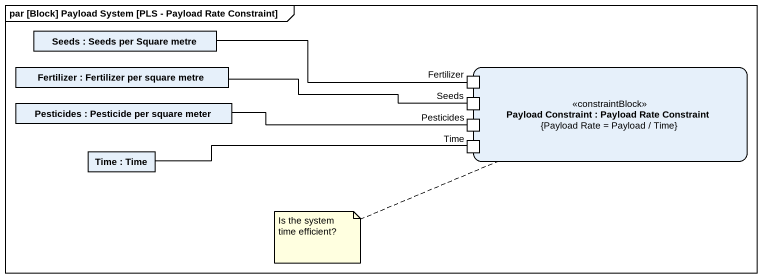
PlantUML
@startuml
mainframe par [Block] Payload System [PLS - Payload Rate Constraint]
rectangle "Seeds : Seeds per Square metre" as Seeds
rectangle "Fertilizer : Fertilizer per square metre" as Fertilizer
rectangle "Payload Constraint : Payload Rate Constraint\n{Payload Rate = Payload / Time}" as Payload_Constraint <<constraintBlock>> {
  port "Fertilizer" as Fertilizer_2
  port "Seeds" as Seeds_2
  port "Pesticides" as Pesticides_2
  port Time
}
rectangle "Pesticides : Pesticide per square meter" as Pesticides
rectangle "Time : Time" as Time_2
Fertilizer_2 -left- Seeds
Seeds_2 -left- Fertilizer
Pesticides_2 -left- Pesticides
Time -left- Time_2
note left of Payload_Constraint : Is the system time efficient?
@enduml
